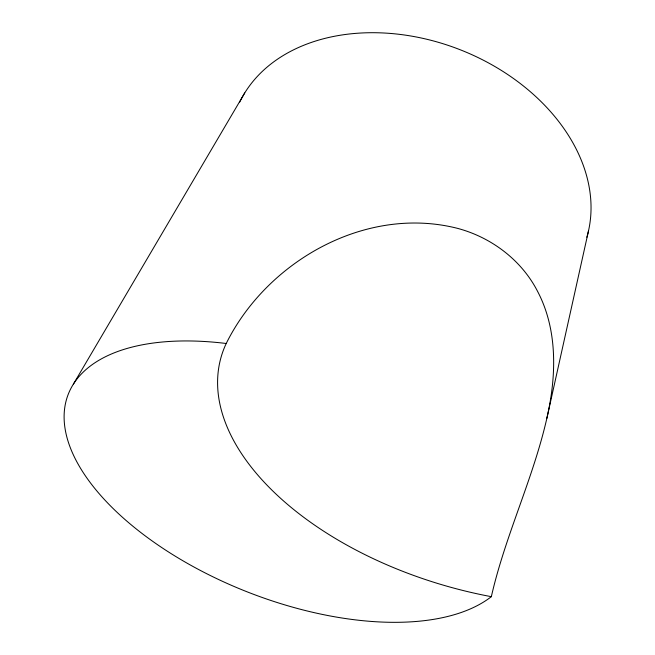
<?xml version="1.0" encoding="UTF-8"?>
<svg xmlns="http://www.w3.org/2000/svg" width="655" height="655" viewBox="0 0 655 655"><rect width="100%" height="100%" fill="white"/><g stroke="black" fill="none" stroke-linecap="round" stroke-linejoin="round"><path stroke-width="0.98" d="M546.827 418.439C556.414 376.666 558.044 330.185 537.518 291.246C521.462 259.994 491.193 237.266 457.444 228.333C365.85 205.04 267.06 261.042 226.221 343.49A238.764 118.408 21.5 0 0 115.861 511.17A238.764 118.408 21.5 0 0 491.34 596.672C505.136 535.839 532.974 479.239 546.827 418.439L588.55 230.666M73.344 384.207L244.733 92.944M239.738 102.041A186.601 137.051 21.5 0 1 459.622 49.534A186.601 137.051 21.5 0 1 586.855 237.233M491.34 596.672A281.175 159.001 15.7 0 1 226.221 343.49"/></g></svg>
